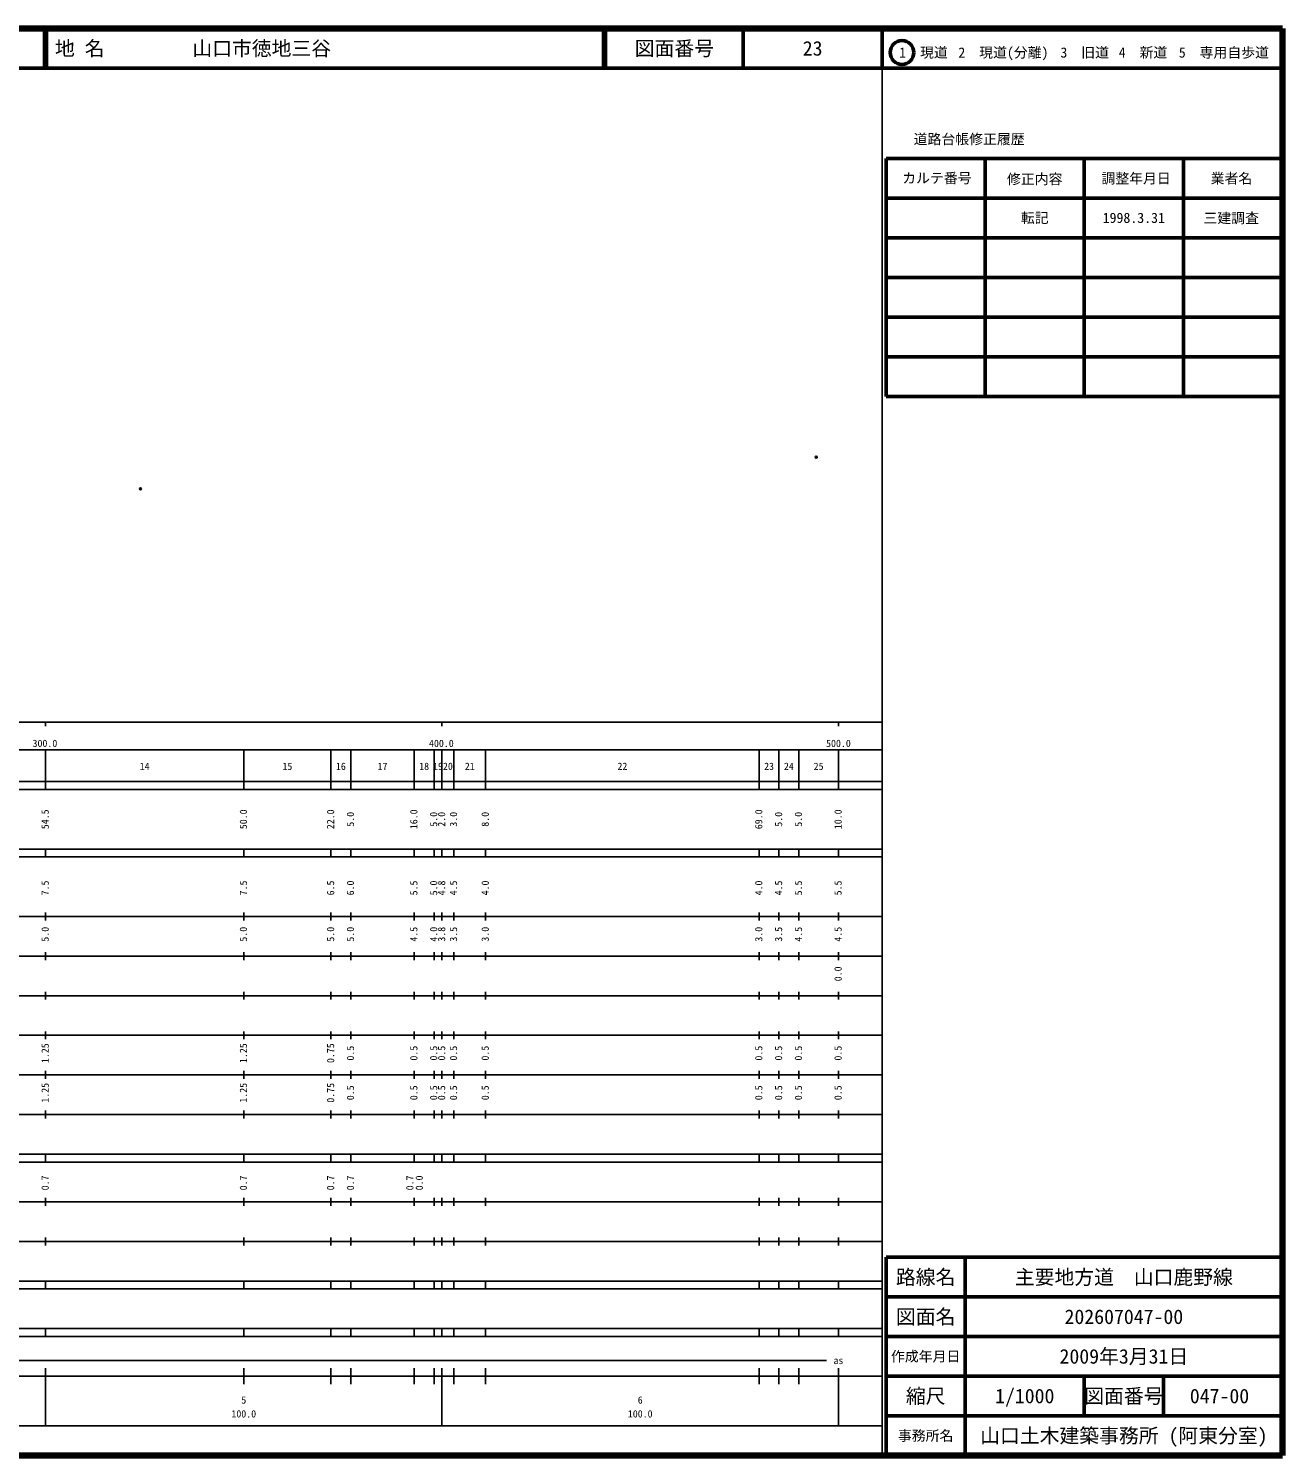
# Model space of a CAD drawing. Units: millimetres on the paper. Extents: x 40 to 680, y 20 to 380.
# Drawn here: x 363.7 to 680, y 20 to 380 of the extents above; entities that cross this region are included whole.
import ezdxf
from ezdxf.enums import TextEntityAlignment as Align

# ---------------------------------------------------------------- set-up
doc = ezdxf.new("R2010")
doc.units = ezdxf.units.MM
doc.header["$PDMODE"] = 32
doc.header["$PDSIZE"] = 0.5
doc.layers.add('M-OTRS', color=6, linetype='Continuous')
doc.layers.add('M-TTL-TXT', color=7, linetype='Continuous')
for name, color, linetype, lineweight in [('M-TTL', 2, 'Continuous', 140), ('M-TTL-BAND', 7, 'Continuous', 25), ('M-TTL-FRAM', 2, 'Continuous', 50), ('M-TTL-LINE', 7, 'Continuous', 50)]:
    doc.layers.add(name, color=color, linetype=linetype, lineweight=lineweight)
doc.styles.add('ＭＳ ゴシック', font='')
doc.styles.get('ＭＳ ゴシック').set_extended_font_data('MS Gothic')

msp = doc.modelspace()

# ---------------------------------------------------------------- linework, layer by layer
at = {"layer": 'M-OTRS'}
for p in [(562.422, 271.835), (391.937, 263.853)]:
    msp.add_point(p, dxfattribs=at)
at = {"layer": 'M-TTL'}
for p, q in [((680, 380), (40, 380)), ((680, 20), (680, 380)), ((40, 20), (680, 20))]:
    msp.add_line(p, q, dxfattribs=at)
at = {"layer": 'M-TTL-BAND'}
for p, q in [((579, 20), (579, 370)), ((40, 205), (579, 205)), ((368, 205), (368, 204)), ((468, 205), (468, 204)), ((568, 205), (568, 204)), ((68, 198), (579, 198)), ((368, 188), (368, 198)), ((418, 188), (418, 198)), ((440, 188), (440, 198)), ((445, 188), (445, 198)), ((461, 188), (461, 198)), ((466, 188), (466, 198)), ((468, 188), (468, 198)), ((471, 188), (471, 198)), ((479, 188), (479, 198)), ((548, 188), (548, 198)), ((553, 188), (553, 198)), ((558, 188), (558, 198)), ((568, 188), (568, 198)), ((40, 190), (579, 190)), ((40, 188), (579, 188)), ((40, 173), (579, 173)), ((368, 171), (368, 173)), ((418, 171), (418, 173)), ((440, 171), (440, 173)), ((445, 171), (445, 173)), ((461, 171), (461, 173)), ((466, 171), (466, 173)), ((468, 171), (468, 173)), ((471, 171), (471, 173)), ((479, 171), (479, 173)), ((548, 171), (548, 173)), ((553, 171), (553, 173)), ((558, 171), (558, 173)), ((568, 171), (568, 173)), ((40, 171), (579, 171)), ((40, 156), (579, 156)), ((368, 155), (368, 157)), ((418, 155), (418, 157)), ((440, 155), (440, 157)), ((445, 155), (445, 157)), ((461, 155), (461, 157)), ((466, 155), (466, 157)), ((468, 155), (468, 157)), ((471, 155), (471, 157)), ((479, 155), (479, 157)), ((548, 155), (548, 157)), ((553, 155), (553, 157)), ((558, 155), (558, 157)), ((568, 155), (568, 157)), ((46, 146), (579, 146)), ((368, 145), (368, 147)), ((418, 145), (418, 147)), ((440, 145), (440, 147)), ((445, 145), (445, 147)), ((461, 145), (461, 147)), ((466, 145), (466, 147)), ((468, 145), (468, 147)), ((471, 145), (471, 147)), ((479, 145), (479, 147)), ((548, 145), (548, 147)), ((553, 145), (553, 147)), ((558, 145), (558, 147)), ((568, 145), (568, 147)), ((368, 135), (368, 137)), ((418, 135), (418, 137)), ((440, 135), (440, 137)), ((445, 135), (445, 137)), ((461, 135), (461, 137)), ((466, 135), (466, 137)), ((468, 135), (468, 137)), ((471, 135), (471, 137)), ((479, 135), (479, 137)), ((548, 135), (548, 137)), ((553, 135), (553, 137)), ((558, 135), (558, 137)), ((568, 135), (568, 137)), ((52, 136), (579, 136)), ((46, 126), (579, 126)), ((368, 125), (368, 127)), ((418, 125), (418, 127)), ((440, 125), (440, 127)), ((445, 125), (445, 127)), ((461, 125), (461, 127)), ((466, 125), (466, 127)), ((468, 125), (468, 127)), ((471, 125), (471, 127)), ((479, 125), (479, 127)), ((548, 125), (548, 127)), ((553, 125), (553, 127)), ((558, 125), (558, 127)), ((568, 125), (568, 127)), ((52, 116), (579, 116)), ((368, 115), (368, 117)), ((418, 115), (418, 117)), ((440, 115), (440, 117)), ((445, 115), (445, 117)), ((461, 115), (461, 117)), ((466, 115), (466, 117)), ((468, 115), (468, 117)), ((471, 115), (471, 117)), ((479, 115), (479, 117)), ((548, 115), (548, 117)), ((553, 115), (553, 117)), ((558, 115), (558, 117)), ((568, 115), (568, 117)), ((46, 106), (579, 106)), ((368, 105), (368, 107)), ((418, 105), (418, 107)), ((440, 105), (440, 107)), ((445, 105), (445, 107)), ((461, 105), (461, 107)), ((466, 105), (466, 107)), ((468, 105), (468, 107)), ((471, 105), (471, 107)), ((479, 105), (479, 107)), ((548, 105), (548, 107)), ((553, 105), (553, 107)), ((558, 105), (558, 107)), ((568, 105), (568, 107)), ((40, 96), (579, 96)), ((40, 94), (579, 94)), ((368, 94), (368, 96)), ((418, 94), (418, 96)), ((440, 94), (440, 96)), ((445, 94), (445, 96)), ((461, 94), (461, 96)), ((466, 94), (466, 96)), ((468, 94), (468, 96)), ((471, 94), (471, 96)), ((479, 94), (479, 96)), ((548, 94), (548, 96)), ((553, 94), (553, 96)), ((558, 94), (558, 96)), ((568, 94), (568, 96)), ((49, 84), (579, 84)), ((368, 83), (368, 85)), ((418, 83), (418, 85)), ((440, 83), (440, 85)), ((445, 83), (445, 85)), ((461, 83), (461, 85)), ((466, 83), (466, 85)), ((468, 83), (468, 85)), ((471, 83), (471, 85)), ((479, 83), (479, 85)), ((548, 83), (548, 85)), ((553, 83), (553, 85)), ((558, 83), (558, 85)), ((568, 83), (568, 85)), ((40, 74), (579, 74)), ((368, 73), (368, 75)), ((418, 73), (418, 75)), ((440, 73), (440, 75)), ((445, 73), (445, 75)), ((461, 73), (461, 75)), ((466, 73), (466, 75)), ((468, 73), (468, 75)), ((471, 73), (471, 75)), ((479, 73), (479, 75)), ((548, 73), (548, 75)), ((553, 73), (553, 75)), ((558, 73), (558, 75)), ((568, 73), (568, 75)), ((40, 64), (579, 64)), ((40, 62), (579, 62)), ((368, 62), (368, 64)), ((418, 62), (418, 64)), ((440, 62), (440, 64)), ((445, 62), (445, 64)), ((461, 62), (461, 64)), ((466, 62), (466, 64)), ((468, 62), (468, 64)), ((471, 62), (471, 64)), ((479, 62), (479, 64)), ((548, 62), (548, 64)), ((553, 62), (553, 64)), ((558, 62), (558, 64)), ((568, 62), (568, 64)), ((40, 52), (579, 52)), ((368, 50), (368, 52)), ((418, 50), (418, 52)), ((440, 50), (440, 52)), ((445, 50), (445, 52)), ((461, 50), (461, 52)), ((466, 50), (466, 52)), ((468, 50), (468, 52)), ((471, 50), (471, 52)), ((479, 50), (479, 52)), ((548, 50), (548, 52)), ((553, 50), (553, 52)), ((558, 50), (558, 52)), ((568, 50), (568, 52)), ((40, 50), (579, 50)), ((187.5, 44), (565, 44)), ((40, 40), (579, 40)), ((368, 27.5), (368, 42)), ((418, 38), (418, 42)), ((440, 38), (440, 42)), ((445, 38), (445, 42)), ((461, 38), (461, 42)), ((466, 38), (466, 42)), ((468, 27.5), (468, 42)), ((471, 38), (471, 42)), ((479, 38), (479, 42)), ((548, 38), (548, 42)), ((553, 38), (553, 42)), ((558, 38), (558, 42)), ((568, 27.5), (568, 42)), ((68, 27.5), (579, 27.5))]:
    msp.add_line(p, q, dxfattribs=at)
at = {"layer": 'M-TTL-FRAM'}
for p, q in [((580, 347.197), (580, 287.197)), ((580, 347.197), (680, 347.197)), ((580, 287.197), (680, 287.197)), ((680, 70), (580, 70)), ((580, 70), (580, 20))]:
    msp.add_line(p, q, dxfattribs=at)
at = {"layer": 'M-TTL-LINE'}
for p, q in [((367.75, 380), (367.75, 370)), ((368.25, 380), (368.25, 370)), ((508.747, 380), (508.747, 370)), ((509.247, 380), (509.247, 370)), ((543.997, 380), (543.997, 370)), ((579, 380), (579, 370)), ((40, 370), (680, 370)), ((605, 347.197), (605, 287.197)), ((630, 347.197), (630, 287.197)), ((655, 347.197), (655, 287.197)), ((580, 337.197), (680, 337.197)), ((580, 327.197), (680, 327.197)), ((580, 317.197), (680, 317.197)), ((580, 307.197), (680, 307.197)), ((580, 297.197), (680, 297.197)), ((600, 70), (600, 20)), ((680, 60), (580, 60)), ((680, 50), (580, 50)), ((680, 40), (580, 40)), ((630, 40), (630, 30)), ((650, 40), (650, 30)), ((680, 30), (580, 30))]:
    msp.add_line(p, q, dxfattribs=at)
msp.add_circle((584.031, 373.958), 3, dxfattribs=at)

# ---------------------------------------------------------------- texts
at = {"layer": 'M-TTL-BAND', "style": 'ＭＳ ゴシック'}
for s, p in [('300.0', (367.844, 198.195)), ('400.0', (467.844, 198.195)), ('500.0', (568, 198.195)), ('14', (393, 192.405)), ('15', (429, 192.405)), ('16', (442.5, 192.405)), ('17', (453, 192.405)), ('18', (463.5, 192.405)), ('19', (467, 192.405)), ('20', (469.5, 192.405)), ('21', (475, 192.405)), ('22', (513.5, 192.405)), ('23', (550.5, 192.405)), ('24', (555.5, 192.405)), ('25', (563, 192.405)), ('as', (568, 42.5)), ('5', (418, 32.523)), ('6', (518, 32.523)), ('100.0', (418, 29.033)), ('100.0', (518, 29.033))]:
    msp.add_text(s, height=1.833, dxfattribs=at).set_placement(p, align=Align.BOTTOM_CENTER)
for s, p in [('54.5', (369.356, 180.5)), ('50.0', (419.356, 180.5)), ('22.0', (441.356, 180.5)), ('5.0', (446.356, 180.5)), ('16.0', (462.356, 180.5)), ('5.0', (467.356, 180.5)), ('2.0', (469.356, 180.5)), ('3.0', (472.356, 180.5)), ('8.0', (480.356, 180.5)), ('69.0', (549.356, 180.5)), ('5.0', (554.356, 180.5)), ('5.0', (559.356, 180.5)), ('10.0', (569.356, 180.5)), ('7.5', (369.356, 163.174)), ('7.5', (419.356, 163.174)), ('6.5', (441.356, 163.174)), ('6.0', (446.356, 163.174)), ('5.5', (462.356, 163.174)), ('5.0', (467.356, 163.174)), ('4.8', (469.356, 163.174)), ('4.5', (472.356, 163.174)), ('4.0', (480.356, 163.174)), ('4.0', (549.356, 163.174)), ('4.5', (554.356, 163.174)), ('5.5', (559.356, 163.174)), ('5.5', (569.356, 163.174)), ('5.0', (369.356, 151.5)), ('5.0', (419.356, 151.5)), ('5.0', (441.356, 151.5)), ('5.0', (446.356, 151.5)), ('4.5', (462.356, 151.5)), ('4.0', (467.356, 151.5)), ('3.8', (469.356, 151.5)), ('3.5', (472.356, 151.5)), ('3.0', (480.356, 151.5)), ('3.0', (549.356, 151.5)), ('3.5', (554.356, 151.5)), ('4.5', (559.356, 151.5)), ('4.5', (569.356, 151.5)), ('0.0', (569.356, 141.5)), ('1.25', (369.356, 121.5)), ('1.25', (419.356, 121.5)), ('0.75', (441.356, 121.5)), ('0.5', (446.356, 121.5)), ('0.5', (462.356, 121.5)), ('0.5', (467.356, 121.5)), ('0.5', (469.356, 121.5)), ('0.5', (472.356, 121.5)), ('0.5', (480.356, 121.5)), ('0.5', (549.356, 121.5)), ('0.5', (554.356, 121.5)), ('0.5', (559.356, 121.5)), ('0.5', (569.356, 121.5)), ('1.25', (369.356, 111.5)), ('1.25', (419.356, 111.5)), ('0.75', (441.356, 111.5)), ('0.5', (446.356, 111.5)), ('0.5', (462.356, 111.5)), ('0.5', (467.356, 111.5)), ('0.5', (469.356, 111.5)), ('0.5', (472.356, 111.5)), ('0.5', (480.356, 111.5)), ('0.5', (549.356, 111.5)), ('0.5', (554.356, 111.5)), ('0.5', (559.356, 111.5)), ('0.5', (569.356, 111.5)), ('0.7', (369.356, 88.764)), ('0.7', (419.356, 88.764)), ('0.7', (441.356, 88.764)), ('0.7', (446.356, 88.764)), ('0.7', (461.356, 88.764)), ('0.0', (463.726, 88.764))]:
    msp.add_text(s, height=1.833, rotation=90, dxfattribs=at).set_placement(p, align=Align.BOTTOM_CENTER)
at = {"layer": 'M-TTL-TXT', "style": 'ＭＳ ゴシック'}
for s, p in [('地 名', (370.38, 375)), ('山口市徳地三谷', (405.024, 375))]:
    msp.add_text(s, height=3.666, dxfattribs=at).set_placement(p, align=Align.MIDDLE_LEFT)
for s, height, p in [('図面番号', 3.666, (526.622, 375)), ('23', 3.666, (561.497, 375)), ('1\u3000現道', 2.566, (589.448, 373.958)), ('2\u3000現道(分離)', 2.566, (609.619, 373.958)), ('3\u3000旧道', 2.566, (630.121, 373.958)), ('4\u3000新道', 2.566, (644.824, 373.958)), ('5\u3000専用自歩道', 2.566, (665.228, 373.958)), ('道路台帳修正履歴', 2.566, (600.968, 352.113)), ('カルテ番号', 2.566, (592.839, 342.277)), ('修正内容', 2.566, (617.509, 342.023)), ('調整年月日', 2.566, (643.089, 342.197)), ('業者名', 2.566, (667.134, 342.197)), ('転記', 2.566, (617.5, 332.245)), ('1998.3.31', 2.566, (642.5, 332.245)), ('三建調査', 2.566, (667.077, 332.189)), ('路線名', 3.666, (590, 65)), ('路線名', 3.666, (590, 65)), ('主要地方道\u3000山口鹿野線', 3.666, (640, 65)), ('図面名', 3.666, (590, 55)), ('図面名', 3.666, (590, 55)), ('202607047-00', 3.666, (640, 55)), ('2009年3月31日', 3.666, (640, 45)), ('作成年月日', 2.566, (590, 45)), ('作成年月日', 2.566, (590, 45)), ('縮尺', 3.666, (590, 35)), ('縮尺', 3.666, (590, 35)), ('1/1000', 3.666, (615, 35)), ('図面番号', 3.666, (640, 35)), ('図面番号', 3.666, (640, 35)), ('047-00', 3.666, (664.125, 35)), ('事務所名', 2.566, (590, 25)), ('事務所名', 2.566, (590, 25)), ('山口土木建築事務所 (阿東分室)', 3.666, (640, 25))]:
    msp.add_text(s, height=height, dxfattribs=at).set_placement(p, align=Align.MIDDLE_CENTER)

doc.saveas('drawing.dxf')
